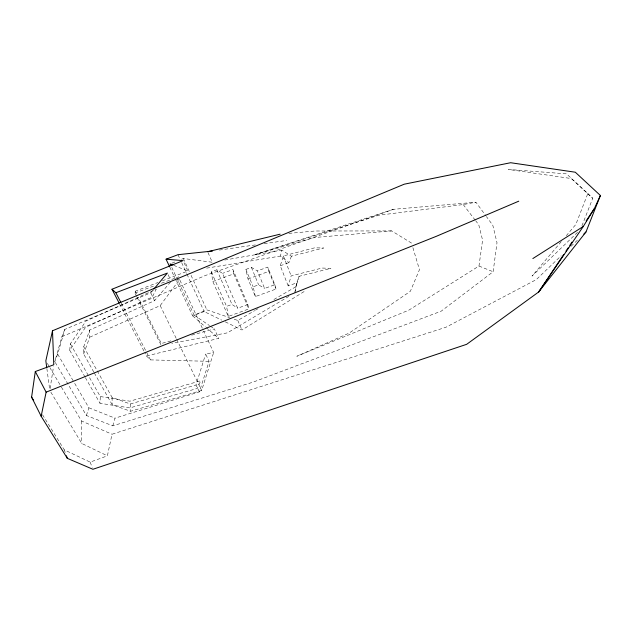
<?xml version="1.0" encoding="UTF-8"?>
<svg xmlns="http://www.w3.org/2000/svg" width="632" height="632" viewBox="0 0 632 632"><rect width="100%" height="100%" fill="white"/><g stroke="black" fill="none" stroke-linecap="round" stroke-linejoin="round"><path stroke-width="0.47" stroke-dasharray="3.16 2.37" d="M93.797 372.035L83.637 353.96L83.748 346.739L89.72 330.03L154.571 300.642L170.569 281.983M100.291 396.556L129.9 401.186L200.715 380.756L197.279 388.443L129.923 407.901L100.006 403.287L100.291 396.556L89.183 376.988M69.733 350.254L70.342 343.816L86.023 321.024L156.199 289.18L152.344 297.016L85.573 327.289L69.733 350.254L84.87 376.775M55.268 362.42L86.402 415.493L112.812 425.849L253.132 382.123L441.223 311.157L493.134 271.736L497.005 242.72L492.818 225.3L486.411 216.547M136.686 296.487L134.932 293.003L135.169 291.241L157.889 282.536M412.894 247.673L419.458 269.682L410.342 291.32L349.125 333.119L296.858 356.235L408.88 310.13L478.977 266.04L482.587 240.152L478.748 224.755L475.762 220.868M50.11 388.569L53.499 366.678M294.804 292.813L296.748 282.82L299.11 276.303L330.939 268.339L322.043 268.047L291.162 275.915L288.192 285.948L296.748 282.82L294.978 291.905M42.494 414.711L64.29 449.866L90.147 462.126L107.4 455.83L112.022 434.239L445.916 327.265L536.26 279.62L561.121 255.802M291.415 256.205L288.942 262.612L280.458 256.055L281.785 250.122L291.415 256.205L323.639 247.997L314.665 247.823L283.397 255.921L280.268 265.788L288.192 285.948M112.812 425.849L115.008 418.163L199.38 391.864L209.081 361.307L205.637 354.023L213.648 352.482L203.67 331.105M64.796 329.438L61.912 336.69L54.779 361.583L57.694 354.157L64.796 329.438L150.724 292.798L152.573 290.609M299.11 276.303L295.966 286.691L272.36 300.39M199.38 391.864L196.007 384.999L205.637 354.023M94.287 372.896L112.188 404.741L130.571 411.266L201.671 390.45L213.648 352.482M86.402 415.493L88.891 407.814L74.039 382.265M83.637 353.96L89.752 337.188L89.72 330.03M581.946 225.822L592.729 198.306L571.233 178.532L508.444 169.447L566.501 173.855L587.847 193.503L575.839 224.447L566.319 235.665M89.752 337.188L160.188 305.619L179.567 279.447L203.259 330.212M561.24 241.653L532.049 276.065L578.399 231.517M571.067 246.267L577.458 240.144M225.261 321.846L241.985 329.983L305.785 290.523M288.911 296.321L227.425 332.835L171.77 343.342M234.156 319.2L237.798 320.448L254.657 310.66M255.502 310.17L258.03 308.7M61.912 336.69L205.424 275.481L393.412 209.318L475.92 202.216L485.826 215.749M171.793 267.439L194.119 315.131L206.862 309.877L229.606 317.651M171.904 263.181L176.312 261.387M181.597 259.223L183.367 258.504L212.257 262.233L214.193 261.893M162.432 280.798L187.87 271.049L183.09 260.621M175.214 278.68L192.673 315.882L204.144 311.552L221.745 320.132M134.932 293.003L155.03 285.585M161.421 283.223L178.777 276.824M247.839 304.505L248.787 308.961L228.334 316.442L212.818 281.524L211.301 271.847L216.831 269.817L222.535 273.372L237.695 308.219L247.839 304.505L232.939 269.572L222.535 273.372M212.818 281.524L233.785 273.853L232.939 269.572M274.825 284.724L275.994 289.045L255.399 296.582L248.028 278.981L245.895 269.406L251.394 267.391L257.406 270.899L264.611 288.461L274.825 284.724L267.747 267.115L257.406 270.899M280.268 265.788L288.942 262.612M248.028 278.981L268.877 271.349L267.747 267.115M255.399 296.582L253.163 286.81L258.599 284.819L264.611 288.461M228.334 316.442L226.58 306.386L231.976 304.411L237.695 308.219M411.527 243.083L391.682 230.917L314.475 237.521L255.462 254.491L393.412 209.318M255.462 254.491L379.066 215.204L463.209 204.563L475.92 202.216M83.748 346.739L112.069 397.394L130.255 403.982L196.007 384.999M170.838 340.885L161.373 343.492L138.226 297.34M191.662 335.15L214.374 328.893L218.719 338.381L146.49 355.974L144.696 352.514M177.71 279.842L179.567 279.447M224.81 260.044L281.785 250.122M206.648 268.134L280.458 256.055M219.359 250.059L256.418 244.774M264.223 243.66L286.659 240.452M288.863 233.39L315.028 231.004L391.682 230.917M146.49 355.974L150.487 359.9L209.081 361.307M88.891 407.814L115.008 418.163M478.977 266.04L493.134 271.736M173.689 265.329L187.87 271.049M61.407 387.084L81.496 420.975L112.022 434.239M50.837 392.156L81.781 443.467L107.4 455.83M194.119 315.131L209.508 325.591M210.322 326.144L214.374 328.893M192.673 315.882L205.321 326.807M206.064 327.447L218.719 338.381M587.847 193.503L592.729 198.306M463.209 204.563L475.161 220.094M47.345 363.368L49.351 366.757M49.857 367.603L60.909 386.239M57.694 354.157L73.541 381.412M85.359 377.628L100.006 403.287M70.342 343.816L88.701 376.143M119.606 303.976L144.246 351.645M121.265 303.218L150.487 359.9M137.12 297.364L161.215 345.333M135.169 291.241L136.48 293.856M150.724 292.798L154.571 300.642M160.188 305.619L176.178 338.31M176.612 339.194L201.671 390.45M168.12 274.707L170.442 279.605M169.81 267.162L174.795 277.788M178.003 254.696L180.041 259.144M181.676 262.691L186.582 273.356M186.985 274.241L204.144 311.552M183.367 258.504L189.442 271.792M191.061 275.339L206.862 309.877M211.301 271.847L226.58 306.386M216.831 269.817L231.976 304.411M208.039 252.603L212.257 262.233M237.798 320.448L241.985 329.983M233.785 273.853L248.787 308.961M245.895 269.406L253.163 286.81M251.394 267.391L258.599 284.819M268.877 271.349L275.994 289.045M283.397 255.921L291.162 275.915M90.147 462.126L92.217 467.49M64.29 449.866L65.199 452.401M46.863 368.48L49.691 389.517M130.255 403.982L130.571 411.266M112.069 397.394L112.188 404.741M81.496 420.975L81.781 443.467"/><path stroke-width="0.95" d="M31.6 397.133L35.297 371.537L53.791 364.775L52.503 330.773L404.227 184.196L510.648 162.724L575.31 172.22L600.4 195.501L585.983 231.976L538.669 291.984L466.669 344.314L92.912 469.276L67.316 458.334L41.151 416.243L31.6 397.133L33.678 400.483M41.151 416.243L46.128 392.156L35.297 371.537M52.503 330.773L45.836 360.825L46.736 367.516M563.784 254.388L538.669 291.984L583.257 226.493L594.357 208.607L600.4 195.501M565.964 251.117L568.152 247.847M569.788 245.39L571.968 242.127M586.164 220.868L594.357 208.607M153.805 289.148L167.354 273.079L115.869 292.75L111.99 289.243L183.09 260.621L166.066 259.191L169.392 266.277M583.85 234.022L585.983 231.976M532.855 258.551L583.257 226.493M518.761 201.181L436.428 236.273L46.128 392.156M166.066 259.191L178.003 254.696L212.526 251.038M207.652 251.733L280.142 234.18M172.805 264.974L170.142 263.9L170.972 265.669M111.99 289.243L119.156 303.107M115.869 292.75L120.815 302.341M66.407 455.791L67.316 458.334"/></g></svg>
